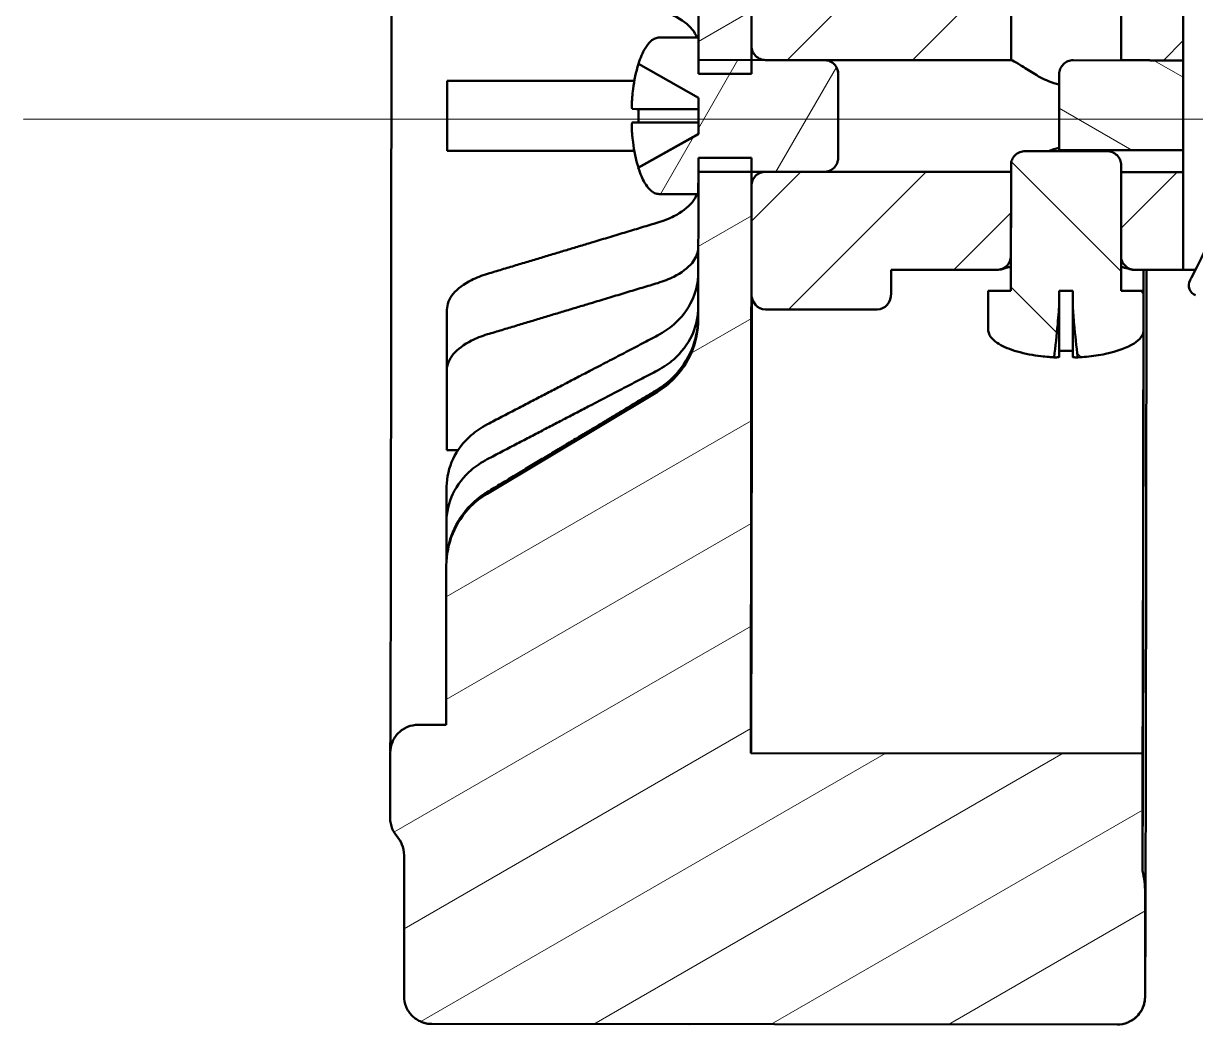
# Model space of a CAD drawing. Header units: millimetres. Extents: x 0 to 841, y 0 to 594.
# Drawn here: x 98.48 to 140.39, y 167.6 to 203.42 of the extents above; entities that cross this region are included whole.
import ezdxf

# ---------------------------------------------------------------- set-up
doc = ezdxf.new("R2010")
doc.units = ezdxf.units.MM
for name, color, linetype, lineweight in [('Видимый контур (ГОСТ)', 7, 'Continuous', 50), ('Осевая линия (ГОСТ)', 7, 'Continuous', 25), ('Штриховка (ГОСТ)', 7, 'Continuous', 18)]:
    doc.layers.add(name, color=color, linetype=linetype, lineweight=lineweight)

msp = doc.modelspace()

# ---------------------------------------------------------------- hatches: boundary and pattern name
at = {"layer": 'Штриховка (ГОСТ)'}
h = msp.add_hatch(dxfattribs=at)
h.set_pattern_fill('ANSI31', color=256, scale=25.4, angle=-15, style=0)
h.set_pattern_definition([(30, (0, 0), (-1.5875, 2.74963), [])])
edge = h.paths.add_edge_path()
edge.add_spline(control_points=[(111.884, 225.922), (111.955, 226.003), (112.018, 226.105), (112.105, 226.314), (112.134, 226.46), (112.134, 226.583)], knot_values=[0.376346, 0.376346, 0.376346, 0.376346, 0.407265, 0.407265, 0.444289, 0.444289, 0.444289, 0.444289], degree=3, periodic=0)
edge.add_line((112.134, 226.583), (112.139, 231.626))
edge.add_spline(control_points=[(112.139, 231.626), (112.139, 231.75), (112.168, 231.895), (112.262, 232.123), (112.345, 232.246), (112.519, 232.42), (112.643, 232.502), (112.871, 232.597), (113.016, 232.626), (113.139, 232.625)], knot_values=[-0.148096, -0.148096, -0.148096, -0.148096, -0.111072, -0.111072, -0.074048, -0.074048, -0.037024, -0.037024, 0, 0, 0, 0], degree=3, periodic=0)
edge.add_line((113.139, 232.625), (137.639, 232.604))
edge.add_spline(control_points=[(137.639, 232.604), (137.763, 232.604), (137.908, 232.575), (138.136, 232.481), (138.259, 232.398), (138.433, 232.224), (138.516, 232.1), (138.61, 231.872), (138.639, 231.727), (138.639, 231.604)], knot_values=[0, 0, 0, 0, 0.037024, 0.037024, 0.074048, 0.074048, 0.111072, 0.111072, 0.148096, 0.148096, 0.148096, 0.148096], degree=3, periodic=0)
edge.add_line((138.639, 231.604), (138.635, 227.872))
edge.add_spline(control_points=[(138.635, 227.872), (138.635, 227.629), (138.602, 227.357), (138.535, 227.104)], knot_values=[0.444289, 0.444289, 0.444289, 0.444289, 0.51707, 0.51707, 0.51707, 0.51707], degree=3, periodic=0)
edge.add_line((138.535, 227.104), (138.531, 222.899))
edge.add_line((138.531, 222.899), (124.531, 222.911))
edge.add_line((124.531, 222.911), (124.517, 206.466))
edge.add_line((124.517, 206.466), (124.514, 202.616))
edge.add_line((124.514, 202.616), (124.513, 202.116))
edge.add_line((124.513, 202.116), (124.513, 201.616))
edge.add_line((124.513, 201.616), (122.613, 201.617))
edge.add_line((122.613, 201.617), (122.613, 202.117))
edge.add_line((122.613, 202.117), (122.614, 202.917))
edge.add_line((122.614, 202.917), (122.618, 207.419))
edge.add_spline(control_points=[(122.618, 207.419), (122.618, 207.789), (122.532, 208.225), (122.249, 208.909), (122.003, 209.279), (121.579, 209.703), (121.377, 209.864), (121.164, 209.992)], knot_values=[1.332867, 1.332867, 1.332867, 1.332867, 1.443939, 1.443939, 1.555011, 1.555011, 1.623935, 1.623935, 1.623935, 1.623935], degree=3, periodic=0)
edge.add_line((121.164, 209.992), (115.08, 213.65))
edge.add_spline(control_points=[(115.08, 213.65), (114.866, 213.778), (114.665, 213.939), (114.241, 214.364), (113.994, 214.733), (113.711, 215.417), (113.625, 215.853), (113.625, 216.224)], knot_values=[1.041798, 1.041798, 1.041798, 1.041798, 1.110722, 1.110722, 1.221794, 1.221794, 1.332867, 1.332867, 1.332867, 1.332867], degree=3, periodic=0)
edge.add_line((113.625, 216.224), (113.63, 221.92))
edge.add_line((113.63, 221.92), (112.63, 221.921))
edge.add_spline(control_points=[(112.63, 221.921), (112.507, 221.921), (112.362, 221.95), (112.134, 222.045), (112.011, 222.127), (111.836, 222.302), (111.754, 222.425), (111.66, 222.653), (111.631, 222.799), (111.631, 222.922)], knot_values=[0.296193, 0.296193, 0.296193, 0.296193, 0.333217, 0.333217, 0.370241, 0.370241, 0.407265, 0.407265, 0.444289, 0.444289, 0.444289, 0.444289], degree=3, periodic=0)
edge.add_line((111.631, 222.922), (111.633, 225.261))
edge.add_spline(control_points=[(111.633, 225.261), (111.633, 225.384), (111.662, 225.529), (111.749, 225.738), (111.812, 225.841), (111.884, 225.922)], knot_values=[0.444289, 0.444289, 0.444289, 0.444289, 0.481313, 0.481313, 0.512232, 0.512232, 0.512232, 0.512232], degree=3, periodic=0)
edge = h.paths.add_edge_path()
edge.add_spline(control_points=[(112.089, 173.669), (112.089, 173.793), (112.06, 173.938), (111.974, 174.147), (111.911, 174.25), (111.839, 174.331)], knot_values=[0.148096, 0.148096, 0.148096, 0.148096, 0.18512, 0.18512, 0.216039, 0.216039, 0.216039, 0.216039], degree=3, periodic=0)
edge.add_spline(control_points=[(111.839, 174.331), (111.768, 174.412), (111.705, 174.515), (111.619, 174.724), (111.59, 174.869), (111.59, 174.993)], knot_values=[0.080154, 0.080154, 0.080154, 0.080154, 0.111072, 0.111072, 0.148096, 0.148096, 0.148096, 0.148096], degree=3, periodic=0)
edge.add_line((111.59, 174.993), (111.592, 177.331))
edge.add_spline(control_points=[(111.592, 177.331), (111.592, 177.455), (111.621, 177.6), (111.716, 177.828), (111.798, 177.951), (111.973, 178.125), (112.096, 178.208), (112.324, 178.302), (112.47, 178.331), (112.593, 178.33)], knot_values=[0.148096, 0.148096, 0.148096, 0.148096, 0.18512, 0.18512, 0.222144, 0.222144, 0.259169, 0.259169, 0.296193, 0.296193, 0.296193, 0.296193], degree=3, periodic=0)
edge.add_line((112.593, 178.33), (113.593, 178.33))
edge.add_line((113.593, 178.33), (113.598, 184.026))
edge.add_spline(control_points=[(113.598, 184.026), (113.598, 184.397), (113.685, 184.832), (113.969, 185.516), (114.216, 185.885), (114.641, 186.309), (114.843, 186.47), (115.057, 186.598)], knot_values=[0.444289, 0.444289, 0.444289, 0.444289, 0.555361, 0.555361, 0.666433, 0.666433, 0.735357, 0.735357, 0.735357, 0.735357], degree=3, periodic=0)
edge.add_line((115.057, 186.598), (121.147, 190.245))
edge.add_spline(control_points=[(121.147, 190.245), (121.36, 190.373), (121.562, 190.533), (121.987, 190.957), (122.234, 191.326), (122.518, 192.01), (122.605, 192.446), (122.605, 192.816)], knot_values=[0.15322, 0.15322, 0.15322, 0.15322, 0.222144, 0.222144, 0.333217, 0.333217, 0.444289, 0.444289, 0.444289, 0.444289], degree=3, periodic=0)
edge.add_line((122.605, 192.816), (122.609, 197.317))
edge.add_line((122.609, 197.317), (122.61, 198.117))
edge.add_line((122.61, 198.117), (122.61, 198.617))
edge.add_line((122.61, 198.617), (124.51, 198.616))
edge.add_line((124.51, 198.616), (124.51, 198.116))
edge.add_line((124.51, 198.116), (124.509, 197.616))
edge.add_line((124.509, 197.616), (124.506, 193.768))
edge.add_line((124.506, 193.768), (124.492, 177.32))
edge.add_line((124.492, 177.32), (138.492, 177.308))
edge.add_line((138.492, 177.308), (138.488, 173.104))
edge.add_spline(control_points=[(138.488, 173.104), (138.555, 172.85), (138.588, 172.578), (138.588, 172.335)], knot_values=[1.260085, 1.260085, 1.260085, 1.260085, 1.332867, 1.332867, 1.332867, 1.332867], degree=3, periodic=0)
edge.add_line((138.588, 172.335), (138.585, 168.604))
edge.add_spline(control_points=[(138.585, 168.604), (138.585, 168.48), (138.555, 168.335), (138.461, 168.107), (138.378, 167.984), (138.204, 167.81), (138.081, 167.727), (137.852, 167.633), (137.707, 167.604), (137.584, 167.604)], knot_values=[-0.148096, -0.148096, -0.148096, -0.148096, -0.111072, -0.111072, -0.074048, -0.074048, -0.037024, -0.037024, 0, 0, 0, 0], degree=3, periodic=0)
edge.add_line((137.584, 167.604), (113.084, 167.625))
edge.add_spline(control_points=[(113.084, 167.625), (112.96, 167.626), (112.815, 167.655), (112.587, 167.749), (112.464, 167.832), (112.29, 168.006), (112.208, 168.129), (112.113, 168.358), (112.084, 168.503), (112.085, 168.626)], knot_values=[0, 0, 0, 0, 0.037024, 0.037024, 0.074048, 0.074048, 0.111072, 0.111072, 0.148096, 0.148096, 0.148096, 0.148096], degree=3, periodic=0)
edge.add_line((112.085, 168.626), (112.089, 173.669))
h = msp.add_hatch(dxfattribs=at)
h.set_pattern_fill('ANSI31', color=256, scale=25.4, style=0)
h.set_pattern_definition([(45, (0, 0), (-2.245064, 2.245064), [])])
edge = h.paths.add_edge_path()
edge.add_line((138.242, 205.604), (139.952, 205.602))
edge.add_line((139.952, 205.602), (139.952, 202.102))
edge.add_line((139.952, 202.102), (137.732, 202.104))
edge.add_line((137.732, 202.104), (137.735, 205.103))
edge.add_spline(control_points=[(137.735, 205.103), (137.735, 205.169), (137.749, 205.235), (137.8, 205.356), (137.837, 205.411), (137.931, 205.504), (137.987, 205.541), (138.11, 205.591), (138.176, 205.604), (138.242, 205.604)], knot_values=[-0.079354, -0.079354, -0.079354, -0.079354, -0.059502, -0.059502, -0.039776, -0.039776, -0.019889, -0.019889, 0, 0, 0, 0], degree=3, periodic=0)
edge = h.paths.add_edge_path()
edge.add_line((126.356, 207.042), (129.018, 207.039))
edge.add_ellipse((129.017, 206.461), major_axis=(0, 0.578), ratio=0.865756, start_angle=269.8937, end_angle=359.8937, ccw=False)
edge.add_line((129.517, 206.46), (129.516, 205.611))
edge.add_line((129.516, 205.611), (133.29, 205.608))
edge.add_spline(control_points=[(133.29, 205.608), (133.325, 205.608), (133.359, 205.605), (133.427, 205.59), (133.46, 205.58), (133.552, 205.54), (133.607, 205.502), (133.699, 205.409), (133.735, 205.354), (133.783, 205.235), (133.796, 205.171), (133.796, 205.107)], knot_values=[-0.079259, -0.079259, -0.079259, -0.079259, -0.068877, -0.068877, -0.058489, -0.058489, -0.038749, -0.038749, -0.019269, -0.019269, 0, 0, 0, 0], degree=3, periodic=0)
edge.add_line((133.796, 205.107), (133.794, 202.108))
edge.add_line((133.794, 202.108), (127.113, 202.113))
edge.add_line((127.113, 202.113), (125.013, 202.115))
edge.add_spline(control_points=[(125.013, 202.115), (124.952, 202.115), (124.879, 202.13), (124.765, 202.177), (124.703, 202.218), (124.616, 202.306), (124.575, 202.367), (124.528, 202.481), (124.514, 202.554), (124.514, 202.616)], knot_values=[0.148096, 0.148096, 0.148096, 0.148096, 0.166608, 0.166608, 0.18512, 0.18512, 0.203632, 0.203632, 0.222145, 0.222145, 0.222145, 0.222145], degree=3, periodic=0)
edge.add_line((124.514, 202.616), (124.517, 206.466))
edge.add_ellipse((125.017, 206.466), major_axis=(0.001, 0.577), ratio=0.866294, start_angle=0.1065, end_angle=90.1065, ccw=False)
edge.add_line((125.018, 207.043), (126.356, 207.042))
edge = h.paths.add_edge_path()
edge.add_line((139.952, 194.602), (139.952, 198.102))
edge.add_line((139.952, 198.102), (137.729, 198.104))
edge.add_line((137.729, 198.104), (137.726, 195.105))
edge.add_spline(control_points=[(137.726, 195.105), (137.726, 195.041), (137.738, 194.978), (137.787, 194.858), (137.823, 194.803), (137.914, 194.71), (137.969, 194.672), (138.061, 194.632), (138.095, 194.622), (138.163, 194.608), (138.197, 194.604), (138.232, 194.604)], knot_values=[-0.079295, -0.079295, -0.079295, -0.079295, -0.060033, -0.060033, -0.040552, -0.040552, -0.020801, -0.020801, -0.010398, -0.010398, 0, 0, 0, 0], degree=3, periodic=0)
edge.add_line((138.232, 194.604), (139.952, 194.602))
edge = h.paths.add_edge_path()
edge.add_line((129.507, 194.611), (129.506, 193.766))
edge.add_ellipse((129.006, 193.766), major_axis=(-0.001, -0.577), ratio=0.866294, start_angle=0.1065, end_angle=90.1065, ccw=False)
edge.add_line((129.006, 193.189), (125.006, 193.191))
edge.add_ellipse((125.006, 193.768), major_axis=(-0.001, -0.577), ratio=0.866294, start_angle=270.1065, end_angle=360.1065, ccw=False)
edge.add_line((124.506, 193.768), (124.509, 197.616))
edge.add_spline(control_points=[(124.509, 197.616), (124.51, 197.677), (124.524, 197.75), (124.571, 197.864), (124.613, 197.925), (124.7, 198.013), (124.761, 198.054), (124.876, 198.101), (124.948, 198.115), (125.01, 198.115)], knot_values=[0.074048, 0.074048, 0.074048, 0.074048, 0.09256, 0.09256, 0.111072, 0.111072, 0.129584, 0.129584, 0.148096, 0.148096, 0.148096, 0.148096], degree=3, periodic=0)
edge.add_line((125.01, 198.115), (127.11, 198.113))
edge.add_line((127.11, 198.113), (133.791, 198.108))
edge.add_line((133.791, 198.108), (133.788, 195.109))
edge.add_spline(control_points=[(133.788, 195.109), (133.788, 195.043), (133.775, 194.977), (133.723, 194.856), (133.686, 194.801), (133.592, 194.708), (133.536, 194.671), (133.413, 194.621), (133.348, 194.608), (133.281, 194.608)], knot_values=[-0.07937, -0.07937, -0.07937, -0.07937, -0.059524, -0.059524, -0.039797, -0.039797, -0.019901, -0.019901, 0, 0, 0, 0], degree=3, periodic=0)
edge.add_line((133.281, 194.608), (129.507, 194.611))
h = msp.add_hatch(dxfattribs=at)
h.set_pattern_fill('ANSI31', color=256, scale=25.4, angle=15, style=0)
h.set_pattern_definition([(60, (0, 0), (-2.74963, 1.5875), [])])
edge = h.paths.add_edge_path()
edge.add_line((122.611, 199.467), (122.612, 200.767))
edge.add_line((122.612, 200.767), (120.465, 201.977))
edge.add_spline(control_points=[(120.465, 201.977), (120.535, 202.196), (120.616, 202.383), (120.763, 202.625), (120.833, 202.718), (120.962, 202.832), (121.014, 202.867), (121.118, 202.908), (121.165, 202.919), (121.214, 202.918)], knot_values=[-0.118091, -0.118091, -0.118091, -0.118091, -0.066102, -0.066102, -0.033392, -0.033392, -0.014702, -0.014702, 0, 0, 0, 0], degree=3, periodic=0)
edge.add_line((121.214, 202.918), (122.614, 202.917))
edge.add_line((122.614, 202.917), (122.613, 202.117))
edge.add_line((122.613, 202.117), (124.513, 202.116))
edge.add_line((124.513, 202.116), (125.013, 202.115))
edge.add_line((125.013, 202.115), (127.113, 202.113))
edge.add_spline(control_points=[(127.113, 202.113), (127.175, 202.113), (127.248, 202.099), (127.362, 202.052), (127.423, 202.01), (127.51, 201.923), (127.551, 201.861), (127.599, 201.747), (127.613, 201.675), (127.613, 201.613)], knot_values=[0, 0, 0, 0, 0.018512, 0.018512, 0.037024, 0.037024, 0.055536, 0.055536, 0.074048, 0.074048, 0.074048, 0.074048], degree=3, periodic=0)
edge.add_line((127.613, 201.613), (127.61, 198.613))
edge.add_spline(control_points=[(127.61, 198.613), (127.61, 198.551), (127.596, 198.479), (127.548, 198.365), (127.507, 198.303), (127.42, 198.216), (127.358, 198.175), (127.244, 198.128), (127.172, 198.113), (127.11, 198.113)], knot_values=[-0.074048, -0.074048, -0.074048, -0.074048, -0.055536, -0.055536, -0.037024, -0.037024, -0.018512, -0.018512, 0, 0, 0, 0], degree=3, periodic=0)
edge.add_line((127.11, 198.113), (125.01, 198.115))
edge.add_line((125.01, 198.115), (124.51, 198.116))
edge.add_line((124.51, 198.116), (122.61, 198.117))
edge.add_line((122.61, 198.117), (122.609, 197.317))
edge.add_line((122.609, 197.317), (121.209, 197.318))
edge.add_spline(control_points=[(121.209, 197.318), (121.182, 197.319), (121.155, 197.322), (121.101, 197.334), (121.074, 197.343), (120.986, 197.384), (120.931, 197.425), (120.739, 197.611), (120.637, 197.813), (120.535, 198.048), (120.497, 198.151), (120.462, 198.261)], knot_values=[-0.297033, -0.297033, -0.297033, -0.297033, -0.28814, -0.28814, -0.278638, -0.278638, -0.256501, -0.256501, -0.191017, -0.191017, -0.147273, -0.147273, -0.147273, -0.147273], degree=3, periodic=0)
edge.add_line((120.462, 198.261), (122.611, 199.467))
h = msp.add_hatch(dxfattribs=at)
h.set_pattern_fill('ANSI31', color=256, scale=25.4, angle=105.0002, style=0)
h.set_pattern_definition([(150.0002, (0, 0), (-1.58749, -2.749637), [])])
edge = h.paths.add_edge_path()
edge.add_line((139.952, 198.89), (139.952, 202.102))
edge.add_line((139.952, 202.102), (137.732, 202.104))
edge.add_line((137.732, 202.104), (136.013, 202.106))
edge.add_spline(control_points=[(136.013, 202.106), (135.952, 202.106), (135.879, 202.091), (135.765, 202.044), (135.703, 202.003), (135.616, 201.916), (135.575, 201.854), (135.527, 201.741), (135.513, 201.668), (135.513, 201.606)], knot_values=[-0.074049, -0.074049, -0.074049, -0.074049, -0.055537, -0.055537, -0.037025, -0.037025, -0.018513, -0.018513, 0, 0, 0, 0], degree=3, periodic=0)
edge.add_line((135.513, 201.606), (135.511, 198.894))
edge.add_line((135.511, 198.894), (139.952, 198.89))
h = msp.add_hatch(dxfattribs=at)
h.set_pattern_fill('ANSI31', color=256, scale=25.4, angle=90.0002, style=0)
h.set_pattern_definition([(135.0002, (0, 0), (-2.245056, -2.245072), [])])
edge = h.paths.add_edge_path()
edge.add_line((135.998, 193.856), (135.515, 193.856))
edge.add_spline(control_points=[(135.515, 193.856), (135.515, 193.725), (135.516, 193.594), (135.511, 193.258), (135.489, 192.971), (135.425, 192.276), (135.378, 191.86), (135.331, 191.476)], knot_values=[-0.267066, -0.267066, -0.267066, -0.267066, -0.208301, -0.208301, -0.116233, -0.116233, -0.000039, -0.000039, -0.000039, -0.000039], degree=3, periodic=0)
edge.add_spline(control_points=[(135.331, 191.476), (135.267, 191.48), (135.203, 191.484), (135.049, 191.497), (134.959, 191.506), (134.582, 191.551), (134.287, 191.606), (133.75, 191.76), (133.53, 191.852), (133.268, 192.011), (133.176, 192.08), (133.063, 192.208), (133.028, 192.26), (132.987, 192.363), (132.977, 192.41), (132.977, 192.458)], knot_values=[-0.221341, -0.221341, -0.221341, -0.221341, -0.207409, -0.207409, -0.187677, -0.187677, -0.124833, -0.124833, -0.065589, -0.065589, -0.033124, -0.033124, -0.014582, -0.014582, 0, 0, 0, 0], degree=3, periodic=0)
edge.add_line((132.977, 192.458), (132.978, 193.858))
edge.add_line((132.978, 193.858), (133.787, 193.858))
edge.add_line((133.787, 193.858), (133.788, 195.109))
edge.add_line((133.788, 195.109), (133.791, 198.108))
edge.add_line((133.791, 198.108), (133.791, 198.358))
edge.add_spline(control_points=[(133.791, 198.358), (133.791, 198.419), (133.805, 198.491), (133.853, 198.605), (133.894, 198.666), (133.983, 198.754), (134.046, 198.795), (134.163, 198.843), (134.238, 198.857), (134.302, 198.857)], knot_values=[0, 0, 0, 0, 0.0184, 0.0184, 0.036947, 0.036947, 0.055734, 0.055734, 0.074863, 0.074863, 0.074863, 0.074863], degree=3, periodic=0)
edge.add_line((134.302, 198.857), (137.219, 198.855))
edge.add_spline(control_points=[(137.219, 198.855), (137.282, 198.855), (137.358, 198.84), (137.474, 198.792), (137.537, 198.751), (137.626, 198.663), (137.667, 198.602), (137.714, 198.488), (137.729, 198.416), (137.729, 198.354)], knot_values=[-0.074863, -0.074863, -0.074863, -0.074863, -0.055734, -0.055734, -0.036947, -0.036947, -0.0184, -0.0184, 0, 0, 0, 0], degree=3, periodic=0)
edge.add_line((137.729, 198.354), (137.729, 198.104))
edge.add_line((137.729, 198.104), (137.726, 195.105))
edge.add_line((137.726, 195.105), (137.725, 193.854))
edge.add_line((137.725, 193.854), (138.534, 193.854))
edge.add_line((138.534, 193.854), (138.532, 192.454))
edge.add_spline(control_points=[(138.532, 192.454), (138.532, 192.413), (138.525, 192.374), (138.498, 192.292), (138.476, 192.252), (138.38, 192.114), (138.277, 192.034), (137.95, 191.821), (137.596, 191.691), (136.943, 191.554), (136.715, 191.521), (136.385, 191.489), (136.28, 191.481), (136.176, 191.475)], knot_values=[-0.314278, -0.314278, -0.314278, -0.314278, -0.298346, -0.298346, -0.280437, -0.280437, -0.232257, -0.232257, -0.100144, -0.100144, -0.032016, -0.032016, -0.00068, -0.00068, -0.00068, -0.00068], degree=3, periodic=0)
edge.add_spline(control_points=[(136.176, 191.475), (136.13, 191.862), (136.084, 192.275), (136.03, 192.87), (136.012, 193.104), (135.997, 193.424), (135.997, 193.491), (135.998, 193.856)], knot_values=[-0.607414, -0.607414, -0.607414, -0.607414, -0.283801, -0.283801, -0.109311, -0.109311, 0, 0, 0, 0], degree=3, periodic=0)

# ---------------------------------------------------------------- linework, layer by layer
at = {"layer": 'Видимый контур (ГОСТ)'}
for p, q in [((124.531, 222.911), (124.513, 201.616)), ((122.613, 201.617), (122.618, 207.419)), ((124.514, 202.616), (124.517, 206.466)), ((139.952, 194.602), (139.952, 205.602)), ((133.796, 205.107), (133.794, 202.108)), ((137.732, 202.104), (137.735, 205.103)), ((121.214, 202.918), (122.614, 202.917)), ((121.214, 202.918), (122.335, 202.918)), ((122.614, 202.917), (122.613, 202.117)), ((122.613, 202.117), (127.113, 202.113)), ((136.013, 202.106), (139.952, 202.102)), ((122.612, 200.767), (120.465, 201.977)), ((124.513, 201.616), (122.613, 201.617)), ((127.613, 201.613), (127.61, 198.613)), ((135.511, 198.894), (135.513, 201.606)), ((122.611, 199.467), (122.612, 200.767)), ((120.469, 199.882), (122.611, 199.878)), ((120.462, 198.261), (122.611, 199.467)), ((120.466, 198.264), (122.611, 199.468)), ((113.631, 198.863), (113.625, 198.866)), ((113.631, 198.863), (120.322, 198.858)), ((134.302, 198.857), (137.219, 198.855)), ((139.952, 198.89), (135.511, 198.894)), ((135.511, 198.893), (135.511, 198.894)), ((139.952, 198.889), (136.012, 198.893)), ((122.605, 192.816), (122.61, 198.617)), ((122.61, 198.617), (124.51, 198.616)), ((124.51, 198.616), (124.492, 177.32)), ((133.787, 193.858), (133.791, 198.358)), ((137.729, 198.354), (137.725, 193.854)), ((122.61, 198.117), (122.609, 197.317)), ((127.11, 198.113), (122.61, 198.117)), ((133.791, 198.108), (133.788, 195.109)), ((137.726, 195.105), (137.729, 198.104)), ((124.506, 193.768), (124.509, 197.616)), ((122.609, 197.317), (121.209, 197.318)), ((121.209, 197.318), (122.33, 197.318)), ((129.507, 194.611), (129.506, 193.766)), ((129.506, 193.765), (129.508, 194.611)), ((133.281, 194.608), (129.507, 194.611)), ((139.952, 194.602), (138.232, 194.604)), ((139.952, 194.602), (140.385, 194.602)), ((124.507, 193.729), (124.494, 178.355)), ((124.504, 180.641), (124.508, 193.715)), ((124.511, 193.688), (124.507, 181.89)), ((124.518, 188.144), (124.514, 193.665)), ((132.977, 192.458), (132.978, 193.858)), ((132.978, 193.858), (133.787, 193.858)), ((135.998, 193.856), (135.515, 193.856)), ((135.515, 193.856), (135.515, 193.856)), ((135.515, 193.856), (135.998, 193.856)), ((135.515, 191.712), (135.515, 193.856)), ((137.725, 193.854), (138.534, 193.854)), ((138.534, 193.854), (138.532, 192.454)), ((124.519, 193.639), (124.521, 190.308)), ((129.006, 193.189), (125.006, 193.191)), ((113.618, 188.153), (113.616, 191.01)), ((115.057, 186.598), (121.147, 190.245)), ((113.618, 188.153), (114.013, 188.153)), ((124.509, 188.144), (124.518, 188.144)), ((113.605, 184.265), (113.606, 185.597)), ((113.593, 178.33), (113.598, 184.026)), ((124.496, 180.641), (124.504, 180.641)), ((112.593, 178.33), (113.593, 178.33)), ((111.59, 174.993), (111.592, 177.331)), ((124.492, 177.32), (138.492, 177.308)), ((138.492, 177.308), (138.488, 173.104)), ((112.085, 168.626), (112.089, 173.669)), ((138.588, 172.335), (138.585, 168.604)), ((137.584, 167.604), (113.084, 167.625)), ((122.305, 167.618), (113.084, 167.625))]:
    msp.add_line(p, q, dxfattribs=at)
msp.add_arc((140.529, 194.054), 0.381, 152.0252, 248.6294, dxfattribs=at)
for centre, major_axis, ratio, start_param, end_param in [((113.612, 200.125), (0.014, 16.093), 0.000928, 4.634099, 4.789602), ((125.689, 200.112), (0.021, -5.997), 0.871117, 4.667673, 4.707447), ((125.689, 200.112), (0.021, -5.997), 0.871117, 4.707359, 4.747609), ((138.512, 200.104), (-0.02, -22.795), 0.000929, 1.293061, 1.327116), ((138.512, 200.104), (-0.023, -27), 0.000929, 1.337196, 1.365658), ((125.006, 193.768), (-0.001, -0.577), 0.866294, 4.714248, 6.285044), ((129.006, 193.766), (-0.001, -0.577), 0.866294, 0.001859, 1.572655), ((124.512, 200.116), (-0.02, -22.795), 0.000929, 0.000089, 1.281161), ((124.512, 200.116), (0.019, 21.795), 0.000929, 4.245635, 4.409238), ((113.612, 200.124), (0.014, 16.09), 0.000928, 4.110368, 4.265901), ((138.512, 200.104), (-0.023, -27), 0.000929, 0.000556, 1.281686), ((138.512, 200.104), (-0.02, -22.795), 0.000929, 0.000659, 1.225206), ((124.512, 200.116), (0.019, 21.795), 0.000929, 3.722036, 4.130869), ((113.612, 200.095), (0.014, 16.053), 0.000924, 3.58609, 3.74198), ((124.512, 200.116), (-0.019, -21.795), 0.000929, 0.056845, 0.465677)]:
    msp.add_ellipse(centre, major_axis=major_axis, ratio=ratio, start_param=start_param, end_param=end_param, dxfattribs=at)
for points, knots in [([(111.593, 177.382), (111.593, 177.385), (111.594, 177.389), (111.594, 177.436), (111.595, 177.53), (111.598, 178.045), (111.601, 178.775), (111.607, 180.896), (111.61, 182.354), (111.616, 185.785), (111.619, 187.802), (111.625, 192.136), (111.627, 194.506), (111.632, 199.3), (111.634, 201.782), (111.638, 206.547), (111.639, 208.889), (111.64, 213.143), (111.641, 215.107), (111.64, 218.417), (111.639, 219.804), (111.637, 221.833), (111.635, 222.504), (111.633, 222.814), (111.633, 222.848), (111.632, 222.868), (111.632, 222.87), (111.632, 222.871)], [0.256896, 0.256896, 0.256896, 0.256896, 0.27791, 0.27791, 0.518625, 0.518625, 1.19974, 1.19974, 1.924376, 1.924376, 2.650438, 2.650438, 3.376673, 3.376673, 4.10295, 4.10295, 4.829235, 4.829235, 5.555509, 5.555509, 6.281732, 6.281732, 7.007751, 7.007751, 7.130698, 7.130698, 7.13978, 7.13978, 7.13978, 7.13978]), ([(140.245, 194.332), (141.229, 196.205), (141.961, 198.169), (142.442, 200.225), (142.562, 200.739), (142.667, 201.26), (142.755, 201.784), (142.842, 202.308), (142.913, 202.832), (142.966, 203.357), (143.074, 204.407), (143.114, 205.459), (143.088, 206.513)], [0, 0, 0, 0, 0.00629575, 0.00629575, 0.00629575, 0.00786968, 0.00786968, 0.00786968, 0.00944362, 0.00944362, 0.00944362, 0.01259149, 0.01259149, 0.01259149, 0.01259149]), ([(121.167, 203.928), (121.378, 203.862), (121.582, 203.782), (122.006, 203.568), (122.251, 203.382), (122.465, 203.121), (122.523, 203.02), (122.562, 202.917)], [0.1533423, 0.1533423, 0.1533423, 0.1533423, 0.2224938, 0.2224938, 0.3340767, 0.3340767, 0.3917715, 0.3917715, 0.3917715, 0.3917715]), ([(120.465, 201.977), (120.535, 202.196), (120.616, 202.383), (120.763, 202.625), (120.833, 202.718), (120.962, 202.832), (121.014, 202.867), (121.118, 202.908), (121.165, 202.919), (121.214, 202.918)], [-0.1180915, -0.1180915, -0.1180915, -0.1180915, -0.066102, -0.066102, -0.0333918, -0.0333918, -0.0147017, -0.0147017, 0, 0, 0, 0]), ([(125.013, 202.115), (124.952, 202.115), (124.879, 202.13), (124.765, 202.177), (124.703, 202.218), (124.616, 202.306), (124.575, 202.367), (124.528, 202.481), (124.514, 202.554), (124.514, 202.616)], [0.14809634, 0.14809634, 0.14809634, 0.14809634, 0.16660838, 0.16660838, 0.18512043, 0.18512043, 0.20363248, 0.20363248, 0.22214452, 0.22214452, 0.22214452, 0.22214452]), ([(124.515, 202.116), (124.515, 202.13), (124.515, 202.144), (124.515, 202.311), (124.514, 202.43), (124.514, 202.544), (124.514, 202.572), (124.514, 202.594), (124.514, 202.598), (124.514, 202.601)], [0.6535684, 0.6535684, 0.6535684, 0.6535684, 0.6608304, 0.6608304, 0.740401, 0.740401, 0.7796266, 0.7796266, 0.7913437, 0.7913437, 0.7913437, 0.7913437]), ([(127.113, 202.113), (127.175, 202.113), (127.248, 202.099), (127.362, 202.052), (127.423, 202.01), (127.51, 201.923), (127.551, 201.861), (127.599, 201.747), (127.613, 201.675), (127.613, 201.613)], [0, 0, 0, 0, 0.01851204, 0.01851204, 0.03702412, 0.03702412, 0.05553622, 0.05553622, 0.07404835, 0.07404835, 0.07404835, 0.07404835]), ([(135.513, 201.241), (135.383, 201.265), (135.255, 201.306), (134.933, 201.439), (134.749, 201.545), (134.432, 201.737), (134.275, 201.84), (134.016, 202.006), (133.913, 202.067), (133.827, 202.102), (133.808, 202.107), (133.794, 202.108)], [0.6274831, 0.6274831, 0.6274831, 0.6274831, 0.6665905, 0.6665905, 0.7308341, 0.7308341, 0.7970222, 0.7970222, 0.8632102, 0.8632102, 0.8868702, 0.8868702, 0.8868702, 0.8868702]), ([(135.513, 201.606), (135.513, 201.668), (135.527, 201.741), (135.575, 201.854), (135.616, 201.916), (135.703, 202.003), (135.765, 202.044), (135.879, 202.091), (135.952, 202.106), (136.013, 202.106)], [-0.07404897, -0.07404897, -0.07404897, -0.07404897, -0.05553623, -0.05553623, -0.03702393, -0.03702393, -0.0185119, -0.0185119, 0, 0, 0, 0]), ([(120.469, 201.975), (120.378, 201.69), (120.317, 201.379), (120.261, 200.959), (120.253, 200.867), (120.247, 200.813), (120.244, 200.777), (120.24, 200.714), (120.237, 200.678), (120.233, 200.589), (120.232, 200.545), (120.231, 200.463), (120.233, 200.43), (120.238, 200.389), (120.241, 200.375), (120.246, 200.364), (120.249, 200.362), (120.251, 200.362)], [0.0000631, 0.0000631, 0.0000631, 0.0000631, 0.0899519, 0.0899519, 0.1264019, 0.1264019, 0.2065144, 0.2065144, 0.2647303, 0.2647303, 0.3262898, 0.3262898, 0.4040246, 0.4040246, 0.473425, 0.473425, 0.5130387, 0.5130387, 0.5130387, 0.5130387]), ([(127.59, 201.763), (127.598, 201.738), (127.604, 201.712), (127.609, 201.676), (127.61, 201.666), (127.611, 201.653), (127.612, 201.65), (127.612, 201.644), (127.612, 201.642), (127.612, 201.637), (127.612, 201.634), (127.613, 201.63), (127.613, 201.628), (127.613, 201.624), (127.613, 201.623), (127.613, 201.618), (127.613, 201.616), (127.613, 201.606), (127.613, 201.598), (127.613, 201.553), (127.613, 201.492), (127.613, 201.323), (127.613, 201.216), (127.613, 200.972), (127.613, 200.832), (127.613, 200.537), (127.613, 200.378), (127.613, 200.06), (127.613, 199.897), (127.612, 199.588), (127.612, 199.438), (127.612, 199.17), (127.612, 199.048), (127.611, 198.847), (127.611, 198.765), (127.611, 198.68), (127.611, 198.658), (127.611, 198.63), (127.61, 198.622), (127.61, 198.611), (127.61, 198.609), (127.61, 198.602), (127.61, 198.6), (127.61, 198.596), (127.61, 198.595), (127.61, 198.591), (127.61, 198.589), (127.609, 198.584), (127.609, 198.58), (127.609, 198.572), (127.608, 198.568), (127.607, 198.557), (127.606, 198.55), (127.603, 198.527), (127.6, 198.511), (127.594, 198.485), (127.591, 198.474), (127.587, 198.463)], [0, 0, 0, 0, 0.0078651, 0.0078651, 0.0109316, 0.0109316, 0.0119737, 0.0119737, 0.0128813, 0.0128813, 0.0142084, 0.0142084, 0.0155576, 0.0155576, 0.0178267, 0.0178267, 0.0233683, 0.0233683, 0.0399867, 0.0399867, 0.0904947, 0.0904947, 0.1393389, 0.1393389, 0.1872271, 0.1872271, 0.235071, 0.235071, 0.2828986, 0.2828986, 0.3307242, 0.3307242, 0.3785584, 0.3785584, 0.4264269, 0.4264269, 0.4502355, 0.4502355, 0.4666309, 0.4666309, 0.4743088, 0.4743088, 0.4764996, 0.4764996, 0.4774798, 0.4774798, 0.4784025, 0.4784025, 0.47974, 0.47974, 0.4810815, 0.4810815, 0.4832803, 0.4832803, 0.4880148, 0.4880148, 0.4914228, 0.4914228, 0.4914228, 0.4914228]), ([(115.082, 201.366), (114.869, 201.367), (114.668, 201.367), (114.244, 201.367), (113.997, 201.367), (113.714, 201.367), (113.628, 201.367), (113.628, 201.366)], [1.0432427, 1.0432427, 1.0432427, 1.0432427, 1.1120729, 1.1120729, 1.2235022, 1.2235022, 1.3347701, 1.3347701, 1.3347701, 1.3347701]), ([(120.469, 199.882), (120.37, 199.882), (120.305, 199.881), (120.258, 199.88), (120.25, 199.885), (120.241, 199.867), (120.238, 199.855), (120.233, 199.813), (120.231, 199.778), (120.231, 199.694), (120.232, 199.649), (120.236, 199.565), (120.238, 199.527), (120.243, 199.467), (120.246, 199.43), (120.251, 199.37), (120.26, 199.284), (120.313, 198.868), (120.375, 198.553), (120.466, 198.264)], [0, 0, 0, 0, 0.0982478, 0.0982478, 0.1176125, 0.1176125, 0.1293896, 0.1293896, 0.1443131, 0.1443131, 0.1587787, 0.1587787, 0.1752415, 0.1752415, 0.1986421, 0.1986421, 0.2136445, 0.2136445, 0.2540424, 0.2540424, 0.2540424, 0.2540424]), ([(113.625, 198.866), (113.626, 198.867), (113.712, 198.867), (113.995, 198.867), (114.242, 198.867), (114.666, 198.867), (114.866, 198.867), (115.08, 198.866)], [0.44515, 0.44515, 0.44515, 0.44515, 0.5564178, 0.5564178, 0.6678472, 0.6678472, 0.7366774, 0.7366774, 0.7366774, 0.7366774]), ([(133.791, 198.358), (133.791, 198.419), (133.805, 198.491), (133.853, 198.605), (133.894, 198.666), (133.983, 198.754), (134.046, 198.795), (134.163, 198.843), (134.238, 198.857), (134.302, 198.857)], [0, 0, 0, 0, 0.01840005, 0.01840005, 0.03694688, 0.03694688, 0.05573359, 0.05573359, 0.0748629, 0.0748629, 0.0748629, 0.0748629]), ([(136.012, 198.893), (135.956, 198.893), (135.891, 198.893), (135.784, 198.893), (135.724, 198.893), (135.633, 198.893), (135.589, 198.893), (135.528, 198.893), (135.511, 198.893), (135.511, 198.893)], [0.17436621, 0.17436621, 0.17436621, 0.17436621, 0.19109046, 0.19109046, 0.20989805, 0.20989805, 0.23282426, 0.23282426, 0.26525721, 0.26525721, 0.26525721, 0.26525721]), ([(137.219, 198.855), (137.282, 198.855), (137.358, 198.84), (137.474, 198.792), (137.537, 198.751), (137.626, 198.663), (137.667, 198.602), (137.714, 198.488), (137.729, 198.416), (137.729, 198.354)], [-0.0748629, -0.0748629, -0.0748629, -0.0748629, -0.05573359, -0.05573359, -0.03694688, -0.03694688, -0.01840005, -0.01840005, 0, 0, 0, 0]), ([(120.466, 198.264), (120.464, 198.262), (120.462, 198.261), (120.462, 198.261), (120.462, 198.261), (120.462, 198.261)], [0.000001, 0.000001, 0.000001, 0.000001, 0.02412546, 0.02412546, 0.02475398, 0.02475398, 0.02475398, 0.02475398]), ([(121.209, 197.318), (121.182, 197.319), (121.155, 197.322), (121.101, 197.334), (121.074, 197.343), (120.986, 197.384), (120.931, 197.425), (120.739, 197.611), (120.637, 197.813), (120.535, 198.048), (120.497, 198.151), (120.462, 198.261)], [-0.2970335, -0.2970335, -0.2970335, -0.2970335, -0.2881402, -0.2881402, -0.2786377, -0.2786377, -0.2565008, -0.2565008, -0.1910172, -0.1910172, -0.1472734, -0.1472734, -0.1472734, -0.1472734]), ([(127.61, 198.613), (127.61, 198.551), (127.596, 198.479), (127.548, 198.365), (127.507, 198.303), (127.42, 198.216), (127.358, 198.175), (127.244, 198.128), (127.172, 198.113), (127.11, 198.113)], [-0.07404835, -0.07404835, -0.07404835, -0.07404835, -0.05553622, -0.05553622, -0.03702412, -0.03702412, -0.01851204, -0.01851204, 0, 0, 0, 0]), ([(124.509, 197.616), (124.51, 197.677), (124.524, 197.75), (124.571, 197.864), (124.613, 197.925), (124.7, 198.013), (124.761, 198.054), (124.876, 198.101), (124.948, 198.115), (125.01, 198.115)], [0.07404814, 0.07404814, 0.07404814, 0.07404814, 0.09256018, 0.09256018, 0.11107223, 0.11107223, 0.12958428, 0.12958428, 0.14809632, 0.14809632, 0.14809632, 0.14809632]), ([(124.51, 197.631), (124.51, 197.632), (124.51, 197.635), (124.51, 197.654), (124.51, 197.686), (124.511, 197.808), (124.511, 197.922), (124.511, 198.082), (124.511, 198.099), (124.511, 198.116)], [0.054046, 0.054046, 0.054046, 0.054046, 0.0612706, 0.0612706, 0.1076359, 0.1076359, 0.1834281, 0.1834281, 0.1918399, 0.1918399, 0.1918399, 0.1918399]), ([(122.561, 197.318), (122.521, 197.212), (122.462, 197.108), (122.246, 196.844), (122, 196.658), (121.576, 196.444), (121.372, 196.365), (121.16, 196.299)], [1.3993825, 1.3993825, 1.3993825, 1.3993825, 1.4585533, 1.4585533, 1.5701362, 1.5701362, 1.6392877, 1.6392877, 1.6392877, 1.6392877]), ([(121.157, 194.135), (121.369, 194.201), (121.573, 194.28), (121.997, 194.494), (122.243, 194.68), (122.504, 194.998), (122.584, 195.178), (122.607, 195.344)], [0.1533423, 0.1533423, 0.1533423, 0.1533423, 0.2224938, 0.2224938, 0.3340767, 0.3340767, 0.4290257, 0.4290257, 0.4290257, 0.4290257]), ([(133.788, 195.109), (133.788, 195.043), (133.775, 194.977), (133.723, 194.856), (133.686, 194.801), (133.592, 194.708), (133.536, 194.671), (133.413, 194.621), (133.348, 194.608), (133.281, 194.608)], [-0.07937018, -0.07937018, -0.07937018, -0.07937018, -0.05952423, -0.05952423, -0.03979736, -0.03979736, -0.01990132, -0.01990132, 0, 0, 0, 0]), ([(138.232, 194.604), (138.197, 194.604), (138.163, 194.608), (138.095, 194.622), (138.061, 194.632), (137.969, 194.672), (137.914, 194.71), (137.823, 194.803), (137.787, 194.858), (137.738, 194.978), (137.726, 195.041), (137.726, 195.105)], [-0.07929474, -0.07929474, -0.07929474, -0.07929474, -0.06889717, -0.06889717, -0.05849366, -0.05849366, -0.03874318, -0.03874318, -0.0192614, -0.0192614, 0, 0, 0, 0]), ([(133.788, 194.729), (133.744, 194.715), (133.702, 194.701), (133.551, 194.654), (133.49, 194.625), (133.324, 194.609), (133.307, 194.608), (133.289, 194.608)], [0.19571786, 0.19571786, 0.19571786, 0.19571786, 0.21499894, 0.21499894, 0.27006609, 0.27006609, 0.27533579, 0.27533579, 0.27533579, 0.27533579]), ([(138.221, 194.604), (138.183, 194.605), (138.156, 194.608), (138.067, 194.622), (138.021, 194.635), (137.897, 194.671), (137.816, 194.697), (137.725, 194.726)], [0.94398959, 0.94398959, 0.94398959, 0.94398959, 0.95474457, 0.95474457, 0.98341713, 0.98341713, 1.02350106, 1.02350106, 1.02350106, 1.02350106]), ([(138.636, 194.604), (138.632, 191.461), (138.629, 188.371), (138.621, 182.577), (138.617, 179.826), (138.608, 175.166), (138.604, 173.199), (138.596, 170.285), (138.592, 169.304), (138.588, 168.771), (138.587, 168.702), (138.586, 168.629), (138.586, 168.61), (138.585, 168.579), (138.585, 168.57), (138.583, 168.538), (138.582, 168.53), (138.58, 168.509), (138.579, 168.499), (138.576, 168.474), (138.574, 168.459), (138.568, 168.422), (138.563, 168.397), (138.551, 168.347), (138.544, 168.322), (138.524, 168.258), (138.508, 168.219), (138.46, 168.117), (138.423, 168.055), (138.32, 167.919), (138.247, 167.849), (138.121, 167.758), (138.071, 167.729), (138.02, 167.704)], [5.563483, 5.563483, 5.563483, 5.563483, 6.519843, 6.519843, 7.523618, 7.523618, 8.527439, 8.527439, 9.531452, 9.531452, 9.74132, 9.74132, 9.84394, 9.84394, 9.894901, 9.894901, 9.909397, 9.909397, 9.918618, 9.918618, 9.926437, 9.926437, 9.935581, 9.935581, 9.943914, 9.943914, 9.956714, 9.956714, 9.978236, 9.978236, 10.007925, 10.007925, 10.024991, 10.024991, 10.024991, 10.024991]), ([(115.075, 194.466), (114.861, 194.401), (114.661, 194.321), (114.236, 194.109), (113.989, 193.923), (113.706, 193.58), (113.619, 193.362), (113.619, 193.176)], [1.0432427, 1.0432427, 1.0432427, 1.0432427, 1.1120729, 1.1120729, 1.2235022, 1.2235022, 1.3347406, 1.3347406, 1.3347406, 1.3347406]), ([(122.606, 194.367), (122.585, 194.076), (122.504, 193.758), (122.24, 193.203), (121.994, 192.88), (121.57, 192.51), (121.366, 192.373), (121.154, 192.258)], [1.3620229, 1.3620229, 1.3620229, 1.3620229, 1.4585533, 1.4585533, 1.5701362, 1.5701362, 1.6392877, 1.6392877, 1.6392877, 1.6392877]), ([(140.193, 194.232), (140.193, 194.232), (140.193, 194.233), (140.194, 194.234), (140.194, 194.235), (140.195, 194.237), (140.196, 194.239), (140.198, 194.243), (140.202, 194.249), (140.206, 194.257), (140.207, 194.259), (140.208, 194.261), (140.209, 194.263), (140.213, 194.27), (140.217, 194.277), (140.221, 194.285), (140.226, 194.296), (140.233, 194.308), (140.239, 194.32), (140.241, 194.324), (140.243, 194.328), (140.245, 194.332)], [0, 0, 0, 0, 0.0000214182, 0.0000214182, 0.0000214182, 0.0000428363, 0.0000428363, 0.0000428363, 0.0000856925, 0.0000856925, 0.0000856925, 0.0000963321, 0.0000963321, 0.0000963321, 0.0001282511, 0.0001282511, 0.0001282511, 0.0001703727, 0.0001703727, 0.0001703727, 0.0001837401, 0.0001837401, 0.0001837401, 0.0001837401]), ([(135.515, 193.856), (135.515, 193.725), (135.516, 193.594), (135.511, 193.258), (135.489, 192.971), (135.425, 192.276), (135.378, 191.86), (135.331, 191.476)], [-0.2670657, -0.2670657, -0.2670657, -0.2670657, -0.2083012, -0.2083012, -0.1162329, -0.1162329, -0.0000393, -0.0000393, -0.0000393, -0.0000393]), ([(136.176, 191.475), (136.13, 191.862), (136.084, 192.275), (136.03, 192.87), (136.012, 193.104), (135.997, 193.424), (135.997, 193.491), (135.998, 193.856)], [-0.6074139, -0.6074139, -0.6074139, -0.6074139, -0.2838014, -0.2838014, -0.1093113, -0.1093113, 0, 0, 0, 0]), ([(121.147, 190.245), (121.36, 190.373), (121.562, 190.533), (121.987, 190.957), (122.234, 191.326), (122.518, 192.01), (122.605, 192.446), (122.605, 192.816)], [0.1532204, 0.1532204, 0.1532204, 0.1532204, 0.2221445, 0.2221445, 0.3332167, 0.3332167, 0.4442889, 0.4442889, 0.4442889, 0.4442889]), ([(122.605, 192.838), (122.593, 192.482), (122.509, 192.079), (122.235, 191.414), (121.988, 191.042), (121.564, 190.614), (121.36, 190.456), (121.148, 190.323)], [1.3542262, 1.3542262, 1.3542262, 1.3542262, 1.4585533, 1.4585533, 1.5701362, 1.5701362, 1.6392877, 1.6392877, 1.6392877, 1.6392877]), ([(121.151, 191.009), (121.363, 191.124), (121.566, 191.261), (121.991, 191.632), (122.237, 191.954), (122.506, 192.521), (122.589, 192.855), (122.605, 193.156)], [0.1533423, 0.1533423, 0.1533423, 0.1533423, 0.2224938, 0.2224938, 0.3340767, 0.3340767, 0.4348188, 0.4348188, 0.4348188, 0.4348188]), ([(135.331, 191.476), (135.267, 191.48), (135.203, 191.484), (135.049, 191.497), (134.959, 191.506), (134.582, 191.551), (134.287, 191.606), (133.75, 191.76), (133.53, 191.852), (133.268, 192.011), (133.176, 192.08), (133.063, 192.208), (133.028, 192.26), (132.987, 192.363), (132.977, 192.41), (132.977, 192.458)], [-0.2213414, -0.2213414, -0.2213414, -0.2213414, -0.2074094, -0.2074094, -0.1876775, -0.1876775, -0.1248331, -0.1248331, -0.0655894, -0.0655894, -0.0331237, -0.0331237, -0.0145819, -0.0145819, 0, 0, 0, 0]), ([(138.532, 192.454), (138.532, 192.413), (138.525, 192.374), (138.498, 192.292), (138.476, 192.252), (138.38, 192.114), (138.277, 192.034), (137.95, 191.821), (137.596, 191.691), (136.943, 191.554), (136.715, 191.521), (136.385, 191.489), (136.28, 191.481), (136.176, 191.475)], [-0.3142781, -0.3142781, -0.3142781, -0.3142781, -0.2983457, -0.2983457, -0.2804372, -0.2804372, -0.2322572, -0.2322572, -0.1001443, -0.1001443, -0.0320163, -0.0320163, -0.0006805, -0.0006805, -0.0006805, -0.0006805]), ([(113.616, 191.01), (113.616, 191.196), (113.703, 191.415), (113.986, 191.759), (114.233, 191.944), (114.658, 192.157), (114.858, 192.237), (115.072, 192.301)], [0.4448698, 0.4448698, 0.4448698, 0.4448698, 0.5564178, 0.5564178, 0.6678472, 0.6678472, 0.7366774, 0.7366774, 0.7366774, 0.7366774]), ([(135.331, 191.476), (135.343, 191.476), (135.355, 191.476), (135.408, 191.475), (135.438, 191.477), (135.481, 191.481), (135.493, 191.483), (135.508, 191.488), (135.513, 191.491), (135.514, 191.496), (135.514, 191.505), (135.514, 191.558), (135.515, 191.62), (135.515, 191.712)], [0.1405274, 0.1405274, 0.1405274, 0.1405274, 0.1443131, 0.1443131, 0.1587787, 0.1587787, 0.1752415, 0.1752415, 0.1986421, 0.1986421, 0.2136445, 0.2136445, 0.2540424, 0.2540424, 0.2540424, 0.2540424]), ([(135.515, 191.712), (135.595, 191.709), (135.676, 191.707), (135.836, 191.707), (135.916, 191.708), (135.996, 191.711)], [0.000001, 0.000001, 0.000001, 0.000001, 0.02412546, 0.02412546, 0.04810304, 0.04810304, 0.04810304, 0.04810304]), ([(135.996, 191.494), (135.996, 191.494), (135.996, 191.494), (135.996, 191.49), (136, 191.487), (136.015, 191.483), (136.027, 191.48), (136.072, 191.476), (136.103, 191.475), (136.151, 191.475), (136.163, 191.475), (136.176, 191.475)], [0.1244007, 0.1244007, 0.1244007, 0.1244007, 0.1264019, 0.1264019, 0.2065144, 0.2065144, 0.2647303, 0.2647303, 0.3262898, 0.3262898, 0.3466725, 0.3466725, 0.3466725, 0.3466725]), ([(115.066, 189.081), (114.853, 188.97), (114.652, 188.831), (114.227, 188.463), (113.98, 188.141), (113.696, 187.548), (113.61, 187.171), (113.609, 186.85)], [1.0432427, 1.0432427, 1.0432427, 1.0432427, 1.1120729, 1.1120729, 1.2235022, 1.2235022, 1.3345564, 1.3345564, 1.3345564, 1.3345564]), ([(113.606, 185.597), (113.606, 185.919), (113.693, 186.298), (113.977, 186.893), (114.224, 187.214), (114.648, 187.582), (114.85, 187.721), (115.063, 187.832)], [0.4448698, 0.4448698, 0.4448698, 0.4448698, 0.5564178, 0.5564178, 0.6678472, 0.6678472, 0.7366774, 0.7366774, 0.7366774, 0.7366774]), ([(113.598, 184.026), (113.598, 184.397), (113.685, 184.832), (113.969, 185.516), (114.216, 185.885), (114.641, 186.309), (114.843, 186.47), (115.057, 186.598)], [0.4442889, 0.4442889, 0.4442889, 0.4442889, 0.5553611, 0.5553611, 0.6664333, 0.6664333, 0.7353574, 0.7353574, 0.7353574, 0.7353574]), ([(115.058, 186.655), (114.844, 186.527), (114.643, 186.366), (114.219, 185.941), (113.971, 185.57), (113.693, 184.899), (113.607, 184.484), (113.6, 184.123)], [1.0432427, 1.0432427, 1.0432427, 1.0432427, 1.1120729, 1.1120729, 1.2235022, 1.2235022, 1.3302376, 1.3302376, 1.3302376, 1.3302376]), ([(111.592, 177.331), (111.592, 177.455), (111.621, 177.6), (111.716, 177.828), (111.798, 177.951), (111.973, 178.125), (112.096, 178.208), (112.324, 178.302), (112.47, 178.331), (112.593, 178.33)], [0.1480963, 0.1480963, 0.1480963, 0.1480963, 0.1851204, 0.1851204, 0.2221444, 0.2221444, 0.2591685, 0.2591685, 0.2961926, 0.2961926, 0.2961926, 0.2961926]), ([(111.839, 174.331), (111.768, 174.412), (111.705, 174.515), (111.619, 174.724), (111.59, 174.869), (111.59, 174.993)], [0.08015362, 0.08015362, 0.08015362, 0.08015362, 0.11107225, 0.11107225, 0.14809631, 0.14809631, 0.14809631, 0.14809631]), ([(112.089, 173.669), (112.089, 173.793), (112.06, 173.938), (111.974, 174.147), (111.911, 174.25), (111.839, 174.331)], [0.14809628, 0.14809628, 0.14809628, 0.14809628, 0.18512034, 0.18512034, 0.21603897, 0.21603897, 0.21603897, 0.21603897]), ([(113.084, 167.625), (112.96, 167.626), (112.815, 167.655), (112.587, 167.749), (112.464, 167.832), (112.29, 168.006), (112.208, 168.129), (112.113, 168.358), (112.084, 168.503), (112.085, 168.626)], [0, 0, 0, 0, 0.0370241, 0.0370241, 0.0740482, 0.0740482, 0.1110722, 0.1110722, 0.1480963, 0.1480963, 0.1480963, 0.1480963]), ([(138.585, 168.604), (138.585, 168.48), (138.555, 168.335), (138.461, 168.107), (138.378, 167.984), (138.204, 167.81), (138.081, 167.727), (137.852, 167.633), (137.707, 167.604), (137.584, 167.604)], [-0.1480963, -0.1480963, -0.1480963, -0.1480963, -0.1110723, -0.1110723, -0.0740482, -0.0740482, -0.0370241, -0.0370241, 0, 0, 0, 0])]:
    msp.add_open_spline(points, degree=3, knots=knots, dxfattribs=at)
for points, weights in [([(133.794, 202.108), (129.403, 202.111), (125.013, 202.115)], [0.99999706827, 0.999996456888, 1]), ([(139.952, 202.102), (138.842, 202.103), (137.732, 202.104)], [0.999999970084, 0.99999907867, 0.999998452857]), ([(115.082, 201.366), (118.05, 201.365), (120.321, 201.364)], [1.00644260488, 1.0181074373, 1.01187819791]), ([(120.321, 198.864), (118.049, 198.865), (115.08, 198.866)], [1.01187218255, 1.01811306559, 1.00644260489]), ([(125.01, 198.115), (129.4, 198.111), (133.791, 198.108)], [1, 0.999996456764, 0.999997068348]), ([(137.729, 198.104), (138.84, 198.103), (139.952, 198.102)], [0.999998452653, 0.99999907949, 0.999999972836]), ([(115.075, 194.466), (118.598, 195.525), (121.16, 196.299)], [1.00644260489, 1.02031405567, 1.0088811126]), ([(121.157, 194.135), (118.595, 193.361), (115.072, 192.301)], [1.0088811126, 1.02031405567, 1.00644260488]), ([(115.066, 189.081), (118.591, 190.917), (121.154, 192.258)], [1.00644260488, 1.02031405565, 1.0088811126]), ([(121.151, 191.009), (118.588, 189.669), (115.063, 187.832)], [1.0088811126, 1.02031405566, 1.00644260488]), ([(115.058, 186.655), (118.584, 188.775), (121.148, 190.323)], [1.00644260488, 1.02031405566, 1.0088811126])]:
    msp.add_rational_spline(points, weights, degree=2, dxfattribs=at)
for points in [[(122.612, 200.359), (121.825, 200.36), (121.038, 200.361), (120.251, 200.362)], [(135.135, 198.857), (135.255, 198.906), (135.382, 198.946), (135.511, 198.97)], [(136.294, 198.892), (136.326, 198.881), (136.358, 198.868), (136.389, 198.855)], [(135.996, 191.494), (135.997, 192.171), (135.997, 192.847), (135.997, 193.523)], [(138.488, 173.104), (138.555, 172.85), (138.588, 172.578), (138.588, 172.335)], [(113.084, 167.625), (112.989, 167.626), (112.894, 167.639), (112.803, 167.666)]]:
    msp.add_open_spline(points, degree=3, dxfattribs=at)
at = {"layer": 'Осевая линия (ГОСТ)', "linetype": 'Continuous'}
msp.add_line((326.568, 200.002), (98.476, 199.99), dxfattribs=at)

doc.saveas('drawing.dxf')
